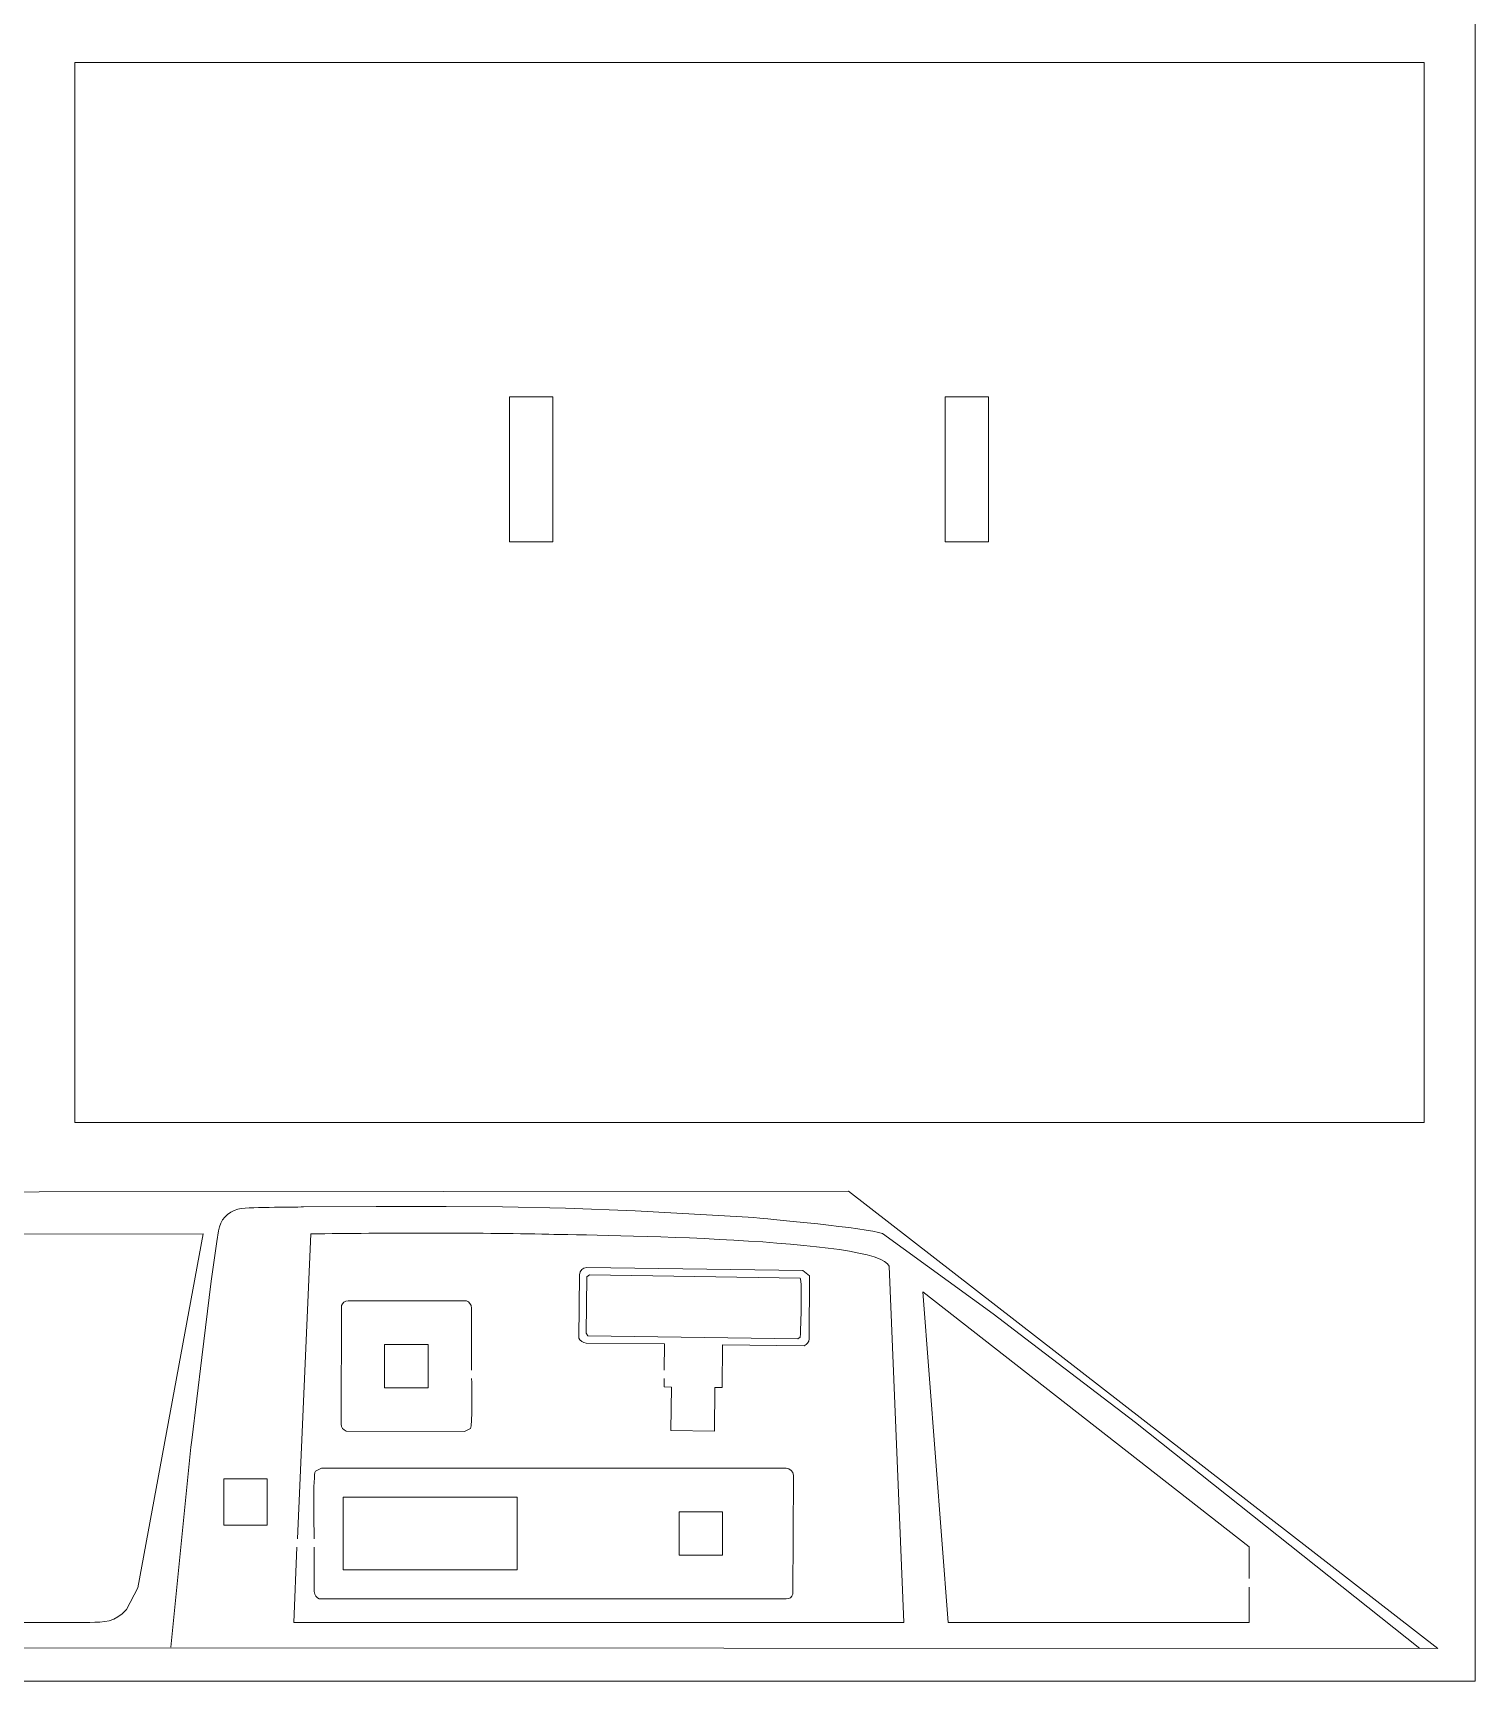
# Model space of a CAD drawing. Header units: centimetres. Extents: x -72 to 73, y -15 to 15.
# Drawn here: x -30.44 to -20.5, y -14.85 to -3.5 of the extents above; entities that cross this region are included whole.
import ezdxf

# ---------------------------------------------------------------- set-up
doc = ezdxf.new("R2010")
doc.units = ezdxf.units.CM
doc.header["$MEASUREMENT"] = 0
doc.layers.add('Camada 1', color=7, linetype='Continuous')

msp = doc.modelspace()

# ---------------------------------------------------------------- linework, layer by layer
at = {"layer": 'Camada 1', "color": 1, "lineweight": 9}
for points, knots in [([(-41.5, -14.85), (-41.5, -14.85), (-20.5, -14.85), (-20.5, -14.85), (-20.5, -14.85), (-20.5, -14.85), (-20.5, 14.85), (-20.5, 14.85), (-20.5, 14.85), (-20.5, 14.85), (-41.5, 14.85), (-41.5, 14.85), (-41.5, 14.85), (-41.5, 14.85), (-41.5, -14.85), (-41.5, -14.85), (-41.5, -14.85), (-41.5, -14.85), (-41.5, -14.85), (-41.5, -14.85)], [0, 0, 0, 0, 0.16666667, 0.16666667, 0.16666667, 0.16666667, 0.33333333, 0.33333333, 0.33333333, 0.33333333, 0.5, 0.5, 0.5, 0.5, 0.66666667, 0.66666667, 0.66666667, 0.66666667, 1, 1, 1, 1]), ([(-20.88031, -14.62509), (-20.88031, -14.62509), (-22.83925, -13.0691), (-22.83925, -13.0691), (-22.83925, -13.0691), (-22.83925, -13.0691), (-23.59518, -12.4926), (-23.59518, -12.4926), (-23.59518, -12.4926), (-23.59518, -12.4926), (-23.82166, -12.31907), (-23.82166, -12.31907), (-23.82166, -12.31907), (-23.82166, -12.31907), (-24.58347, -11.76608), (-24.58347, -11.76608), (-24.58347, -11.76608), (-24.69851, -11.72774), (-25.34886, -11.66765), (-25.50999, -11.65431), (-25.50999, -11.65431), (-25.50999, -11.65431), (-26.28945, -11.6102), (-26.28945, -11.6102), (-26.28945, -11.6102), (-26.28945, -11.6102), (-26.76889, -11.59256), (-26.76889, -11.59256), (-26.76889, -11.59256), (-26.76889, -11.59256), (-27.20421, -11.58372), (-27.20421, -11.58372), (-27.20421, -11.58372), (-27.20421, -11.58372), (-27.59247, -11.58078), (-27.59247, -11.58078), (-27.59247, -11.58078), (-27.59247, -11.58078), (-28.07485, -11.58078), (-28.07485, -11.58078), (-28.07485, -11.58078), (-28.07485, -11.58078), (-28.57488, -11.58372), (-28.57488, -11.58372), (-28.57488, -11.58372), (-28.64805, -11.58525), (-28.9844, -11.58502), (-29.02785, -11.59843), (-29.02785, -11.59843), (-29.09824, -11.62016), (-29.15093, -11.67307), (-29.16021, -11.74844), (-29.16021, -11.74844), (-29.16021, -11.74844), (-29.17197, -11.82198), (-29.17197, -11.82198), (-29.17197, -11.82198), (-29.17197, -11.82198), (-29.21021, -12.09551), (-29.21021, -12.09551), (-29.21021, -12.09551), (-29.21021, -12.09551), (-29.27492, -12.62203), (-29.27492, -12.62203), (-29.27492, -12.62203), (-29.27492, -12.62203), (-29.34551, -13.1897), (-29.34551, -13.1897), (-29.34551, -13.1897), (-29.34551, -13.1897), (-29.35139, -13.2397), (-29.35139, -13.2397), (-29.35139, -13.2397), (-29.35139, -13.2397), (-29.48963, -14.61625), (-29.48963, -14.61625)], [0, 0, 0, 0, 0.05, 0.05, 0.05, 0.05, 0.1, 0.1, 0.1, 0.1, 0.15, 0.15, 0.15, 0.15, 0.2, 0.2, 0.2, 0.2, 0.25, 0.25, 0.25, 0.25, 0.3, 0.3, 0.3, 0.3, 0.35, 0.35, 0.35, 0.35, 0.4, 0.4, 0.4, 0.4, 0.45, 0.45, 0.45, 0.45, 0.5, 0.5, 0.5, 0.5, 0.55, 0.55, 0.55, 0.55, 0.6, 0.6, 0.6, 0.6, 0.65, 0.65, 0.65, 0.65, 0.7, 0.7, 0.7, 0.7, 0.75, 0.75, 0.75, 0.75, 0.8, 0.8, 0.8, 0.8, 0.85, 0.85, 0.85, 0.85, 0.9, 0.9, 0.9, 0.9, 1, 1, 1, 1]), ([(-25.16879, -12.4926), (-25.16879, -12.4926), (-26.61594, -12.47201), (-26.61594, -12.47201), (-26.61594, -12.47201), (-26.61594, -12.47201), (-26.6277, -12.45437), (-26.6277, -12.45437), (-26.6277, -12.45437), (-26.6277, -12.45437), (-26.62182, -12.0661), (-26.62182, -12.0661), (-26.62182, -12.0661), (-26.62182, -12.0661), (-26.60417, -12.05139), (-26.60417, -12.05139), (-26.60417, -12.05139), (-26.60417, -12.05139), (-25.15115, -12.07492), (-25.15115, -12.07492), (-25.15115, -12.07492), (-25.13588, -12.09021), (-25.15014, -12.47881), (-25.15115, -12.48084), (-25.15115, -12.48084), (-25.15115, -12.48084), (-25.16879, -12.4926), (-25.16879, -12.4926)], [0, 0, 0, 0, 0.125, 0.125, 0.125, 0.125, 0.25, 0.25, 0.25, 0.25, 0.375, 0.375, 0.375, 0.375, 0.5, 0.5, 0.5, 0.5, 0.625, 0.625, 0.625, 0.625, 0.75, 0.75, 0.75, 0.75, 1, 1, 1, 1])]:
    msp.add_open_spline(points, degree=3, knots=knots, dxfattribs=at)
at = {"layer": 'Camada 1', "color": 3, "lineweight": 9}
for points, knots in [([(-20.84973, -3.69832), (-23.94991, -3.69832), (-27.05009, -3.69832), (-30.15027, -3.69832), (-30.15027, -3.69832), (-30.15027, -3.69832), (-30.15027, -11.00168), (-30.15027, -11.00168), (-30.15027, -11.00168), (-30.15027, -11.00168), (-20.84973, -11.00168), (-20.84973, -11.00168), (-20.84973, -11.00168), (-20.84973, -11.00168), (-20.84973, -3.69832), (-20.84973, -3.69832)], [0, 0, 0, 0, 0.2, 0.2, 0.2, 0.2, 0.4, 0.4, 0.4, 0.4, 0.6, 0.6, 0.6, 0.6, 1, 1, 1, 1]), ([(-20.75678, -14.62509), (-20.75678, -14.62509), (-40.44321, -14.61625), (-40.44321, -14.61625), (-40.44321, -14.61625), (-40.44321, -14.61625), (-37.43422, -12.48672), (-37.43422, -12.48672), (-37.43422, -12.48672), (-37.43422, -12.48672), (-35.97825, -11.48371), (-35.97825, -11.48371), (-35.97825, -11.48371), (-35.97825, -11.48371), (-24.81878, -11.4749), (-24.81878, -11.4749), (-24.81878, -11.4749), (-24.81878, -11.4749), (-20.75678, -14.62509), (-20.75678, -14.62509)], [0, 0, 0, 0, 0.16666667, 0.16666667, 0.16666667, 0.16666667, 0.33333333, 0.33333333, 0.33333333, 0.33333333, 0.5, 0.5, 0.5, 0.5, 0.66666667, 0.66666667, 0.66666667, 0.66666667, 1, 1, 1, 1]), ([(-38.37634, -13.92253), (-38.42745, -13.95932), (-38.5459, -14.0325), (-38.5784, -14.07798), (-38.5784, -14.07798), (-38.67178, -14.20872), (-38.60345, -14.42807), (-38.44311, -14.44565), (-38.44311, -14.44565), (-38.44311, -14.44565), (-30.04849, -14.44565), (-30.04849, -14.44565), (-30.04849, -14.44565), (-29.9488, -14.44565), (-29.873, -14.44516), (-29.79554, -14.35741), (-29.79554, -14.35741), (-29.79554, -14.35741), (-29.71612, -14.20742), (-29.71612, -14.20742), (-29.71612, -14.20742), (-29.71612, -14.20742), (-29.26609, -11.76903), (-29.26609, -11.76903), (-29.26609, -11.76903), (-29.26609, -11.76903), (-35.34586, -11.77492), (-35.34586, -11.77492), (-35.34586, -11.77492), (-35.34586, -11.77492), (-35.64588, -11.88668), (-35.64588, -11.88668), (-35.64588, -11.88668), (-35.64588, -11.88668), (-37.73423, -13.46031), (-37.73423, -13.46031), (-37.73423, -13.46031), (-37.73423, -13.46031), (-38.29462, -13.8637), (-38.29462, -13.8637)], [0, 0, 0, 0, 0.09090909, 0.09090909, 0.09090909, 0.09090909, 0.18181818, 0.18181818, 0.18181818, 0.18181818, 0.27272727, 0.27272727, 0.27272727, 0.27272727, 0.36363636, 0.36363636, 0.36363636, 0.36363636, 0.45454545, 0.45454545, 0.45454545, 0.45454545, 0.54545455, 0.54545455, 0.54545455, 0.54545455, 0.63636364, 0.63636364, 0.63636364, 0.63636364, 0.72727273, 0.72727273, 0.72727273, 0.72727273, 0.81818182, 0.81818182, 0.81818182, 0.81818182, 1, 1, 1, 1]), ([(-28.61978, -13.92797), (-28.61978, -13.92797), (-28.64253, -14.44565), (-28.64253, -14.44565), (-28.64253, -14.44565), (-28.64253, -14.44565), (-24.4364, -14.44565), (-24.4364, -14.44565), (-24.4364, -14.44565), (-24.4364, -14.44565), (-24.53935, -11.99258), (-24.53935, -11.99258), (-24.53935, -11.99258), (-24.58893, -11.80081), (-26.56112, -11.77743), (-26.8836, -11.77197), (-26.8836, -11.77197), (-27.39646, -11.76032), (-28.01379, -11.76264), (-28.52487, -11.76903), (-28.52487, -11.76903), (-28.52487, -11.76903), (-28.61719, -13.86915), (-28.61719, -13.86915)], [0, 0, 0, 0, 0.14285714, 0.14285714, 0.14285714, 0.14285714, 0.28571429, 0.28571429, 0.28571429, 0.28571429, 0.42857143, 0.42857143, 0.42857143, 0.42857143, 0.57142857, 0.57142857, 0.57142857, 0.57142857, 0.71428571, 0.71428571, 0.71428571, 0.71428571, 1, 1, 1, 1]), ([(-22.05685, -14.14387), (-22.05685, -14.14387), (-22.05685, -13.92504), (-22.05685, -13.92504), (-22.05685, -13.92504), (-22.05685, -13.92504), (-24.30698, -12.16905), (-24.30698, -12.16905), (-24.30698, -12.16905), (-24.30698, -12.16905), (-24.1305, -14.44565), (-24.1305, -14.44565), (-24.1305, -14.44565), (-24.1305, -14.44565), (-22.05685, -14.44565), (-22.05685, -14.44565), (-22.05685, -14.44565), (-22.05685, -14.44565), (-22.05685, -14.2027), (-22.05685, -14.2027)], [0, 0, 0, 0, 0.16666667, 0.16666667, 0.16666667, 0.16666667, 0.33333333, 0.33333333, 0.33333333, 0.33333333, 0.5, 0.5, 0.5, 0.5, 0.66666667, 0.66666667, 0.66666667, 0.66666667, 1, 1, 1, 1])]:
    msp.add_open_spline(points, degree=3, knots=knots, dxfattribs=at)
at = {"layer": 'Camada 1', "lineweight": 9}
for points in [[(-27.15599, -7.00145), (-27.15599, -7.00145), (-27.15599, -6.0014), (-27.15599, -6.0014), (-27.15599, -6.0014), (-27.15599, -6.0014), (-26.85597, -6.0014), (-26.85597, -6.0014), (-26.85597, -6.0014), (-26.85597, -6.0014), (-26.85597, -7.00145), (-26.85597, -7.00145), (-26.85597, -7.00145), (-26.85597, -7.00145), (-27.15599, -7.00145), (-27.15599, -7.00145)], [(-24.15287, -6.0014), (-24.15287, -6.0014), (-23.85285, -6.0014), (-23.85285, -6.0014), (-23.85285, -6.0014), (-23.85285, -6.0014), (-23.85285, -7.00145), (-23.85285, -7.00145), (-23.85285, -7.00145), (-23.85285, -7.00145), (-24.15287, -7.00145), (-24.15287, -7.00145), (-24.15287, -7.00145), (-24.15287, -7.00145), (-24.15287, -6.0014), (-24.15287, -6.0014)], [(-27.716, -12.83086), (-27.716, -12.83086), (-27.716, -12.53083), (-27.716, -12.53083), (-27.716, -12.53083), (-27.716, -12.53083), (-28.01602, -12.53083), (-28.01602, -12.53083), (-28.01602, -12.53083), (-28.01602, -12.53083), (-28.01602, -12.83086), (-28.01602, -12.83086), (-28.01602, -12.83086), (-28.01602, -12.83086), (-27.716, -12.83086), (-27.716, -12.83086)], [(-29.12491, -13.45737), (-29.12491, -13.45737), (-29.12491, -13.77502), (-29.12491, -13.77502), (-29.12491, -13.77502), (-29.12491, -13.77502), (-28.82489, -13.77502), (-28.82489, -13.77502), (-28.82489, -13.77502), (-28.82489, -13.77502), (-28.82489, -13.45737), (-28.82489, -13.45737), (-28.82489, -13.45737), (-28.82489, -13.45737), (-29.12491, -13.45737), (-29.12491, -13.45737)], [(-28.30133, -14.08387), (-28.30133, -14.08387), (-27.10126, -14.08387), (-27.10126, -14.08387), (-27.10126, -14.08387), (-27.10126, -14.08387), (-27.10126, -13.58384), (-27.10126, -13.58384), (-27.10126, -13.58384), (-27.10126, -13.58384), (-28.30133, -13.58384), (-28.30133, -13.58384), (-28.30133, -13.58384), (-28.30133, -13.58384), (-28.30133, -14.08387), (-28.30133, -14.08387)], [(-25.98649, -13.98386), (-25.98649, -13.98386), (-25.68647, -13.98386), (-25.68647, -13.98386), (-25.68647, -13.98386), (-25.68647, -13.98386), (-25.68647, -13.68384), (-25.68647, -13.68384), (-25.68647, -13.68384), (-25.68647, -13.68384), (-25.98649, -13.68384), (-25.98649, -13.68384), (-25.98649, -13.68384), (-25.98649, -13.68384), (-25.98649, -13.98386), (-25.98649, -13.98386)]]:
    msp.add_open_spline(points, degree=3, knots=[0, 0, 0, 0, 0.2, 0.2, 0.2, 0.2, 0.4, 0.4, 0.4, 0.4, 0.6, 0.6, 0.6, 0.6, 1, 1, 1, 1], dxfattribs=at)
at = {"layer": 'Camada 1', "color": 2, "lineweight": 9}
for points, knots in [([(-26.08887, -12.76604), (-26.08887, -12.76604), (-26.08944, -12.82203), (-26.08944, -12.82203), (-26.08944, -12.82203), (-26.08944, -12.82203), (-26.03944, -12.82497), (-26.03944, -12.82497), (-26.03944, -12.82497), (-26.03944, -12.82497), (-26.04238, -13.12499), (-26.04238, -13.12499), (-26.04238, -13.12499), (-26.04238, -13.12499), (-25.74236, -13.12793), (-25.74236, -13.12793), (-25.74236, -13.12793), (-25.74236, -13.12793), (-25.73942, -12.82792), (-25.73942, -12.82792), (-25.73942, -12.82792), (-25.73942, -12.82792), (-25.68941, -12.82792), (-25.68941, -12.82792), (-25.68941, -12.82792), (-25.68941, -12.82792), (-25.68647, -12.53378), (-25.68647, -12.53378), (-25.68647, -12.53378), (-25.68647, -12.53378), (-25.12468, -12.53966), (-25.12468, -12.53966), (-25.12468, -12.53966), (-25.10528, -12.53335), (-25.09145, -12.51211), (-25.08938, -12.4926), (-25.08938, -12.4926), (-25.08938, -12.4926), (-25.08644, -12.05729), (-25.08644, -12.05729), (-25.08644, -12.05729), (-25.08644, -12.05729), (-25.1335, -12.02198), (-25.1335, -12.02198), (-25.1335, -12.02198), (-25.1335, -12.02198), (-26.62182, -12.00139), (-26.62182, -12.00139), (-26.62182, -12.00139), (-26.65048, -12.00403), (-26.67162, -12.02052), (-26.67183, -12.05139), (-26.67183, -12.05139), (-26.67183, -12.05139), (-26.67771, -12.48672), (-26.67771, -12.48672), (-26.67771, -12.48672), (-26.67224, -12.50647), (-26.64623, -12.52039), (-26.6277, -12.52202), (-26.6277, -12.52202), (-26.6277, -12.52202), (-26.0865, -12.52791), (-26.0865, -12.52791), (-26.0865, -12.52791), (-26.0865, -12.52791), (-26.08829, -12.70721), (-26.08829, -12.70721)], [0, 0, 0, 0, 0.05555556, 0.05555556, 0.05555556, 0.05555556, 0.11111111, 0.11111111, 0.11111111, 0.11111111, 0.16666667, 0.16666667, 0.16666667, 0.16666667, 0.22222222, 0.22222222, 0.22222222, 0.22222222, 0.27777778, 0.27777778, 0.27777778, 0.27777778, 0.33333333, 0.33333333, 0.33333333, 0.33333333, 0.38888889, 0.38888889, 0.38888889, 0.38888889, 0.44444444, 0.44444444, 0.44444444, 0.44444444, 0.5, 0.5, 0.5, 0.5, 0.55555556, 0.55555556, 0.55555556, 0.55555556, 0.61111111, 0.61111111, 0.61111111, 0.61111111, 0.66666667, 0.66666667, 0.66666667, 0.66666667, 0.72222222, 0.72222222, 0.72222222, 0.72222222, 0.77777778, 0.77777778, 0.77777778, 0.77777778, 0.83333333, 0.83333333, 0.83333333, 0.83333333, 0.88888889, 0.88888889, 0.88888889, 0.88888889, 1, 1, 1, 1]), ([(-27.41598, -12.76604), (-27.41598, -12.81219), (-27.40722, -13.08735), (-27.42481, -13.11029), (-27.42481, -13.11029), (-27.42481, -13.11029), (-27.46599, -13.13088), (-27.46599, -13.13088), (-27.46599, -13.13088), (-27.46599, -13.13088), (-28.28074, -13.12793), (-28.28074, -13.12793), (-28.28074, -13.12793), (-28.30318, -13.11924), (-28.31377, -13.10383), (-28.31604, -13.08087), (-28.31604, -13.08087), (-28.31604, -13.08087), (-28.3131, -12.26317), (-28.3131, -12.26317), (-28.3131, -12.26317), (-28.30718, -12.24499), (-28.28951, -12.23082), (-28.26603, -12.23082), (-28.26603, -12.23082), (-28.26603, -12.23082), (-27.45128, -12.23082), (-27.45128, -12.23082), (-27.45128, -12.23082), (-27.43389, -12.23563), (-27.41801, -12.2563), (-27.41598, -12.28082), (-27.41598, -12.28082), (-27.41598, -12.28082), (-27.41598, -12.70721), (-27.41598, -12.70721)], [0, 0, 0, 0, 0.1, 0.1, 0.1, 0.1, 0.2, 0.2, 0.2, 0.2, 0.3, 0.3, 0.3, 0.3, 0.4, 0.4, 0.4, 0.4, 0.5, 0.5, 0.5, 0.5, 0.6, 0.6, 0.6, 0.6, 0.7, 0.7, 0.7, 0.7, 0.8, 0.8, 0.8, 0.8, 1, 1, 1, 1]), ([(-28.50134, -13.86915), (-28.50134, -13.81124), (-28.5111, -13.42865), (-28.49252, -13.40441), (-28.49252, -13.40441), (-28.49252, -13.40441), (-28.45134, -13.38382), (-28.45134, -13.38382), (-28.45134, -13.38382), (-28.45134, -13.38382), (-25.24822, -13.38382), (-25.24822, -13.38382), (-25.24822, -13.38382), (-25.22029, -13.38614), (-25.20111, -13.40441), (-25.19821, -13.43384), (-25.19821, -13.43384), (-25.19821, -13.43384), (-25.20115, -14.25153), (-25.20115, -14.25153), (-25.20115, -14.25153), (-25.20826, -14.27337), (-25.22678, -14.28388), (-25.24822, -14.28388), (-25.24822, -14.28388), (-25.24822, -14.28388), (-28.46605, -14.28388), (-28.46605, -14.28388), (-28.46605, -14.28388), (-28.48344, -14.27907), (-28.49932, -14.25839), (-28.50134, -14.23389), (-28.50134, -14.23389), (-28.50134, -14.23389), (-28.50134, -13.92797), (-28.50134, -13.92797)], [0, 0, 0, 0, 0.1, 0.1, 0.1, 0.1, 0.2, 0.2, 0.2, 0.2, 0.3, 0.3, 0.3, 0.3, 0.4, 0.4, 0.4, 0.4, 0.5, 0.5, 0.5, 0.5, 0.6, 0.6, 0.6, 0.6, 0.7, 0.7, 0.7, 0.7, 0.8, 0.8, 0.8, 0.8, 1, 1, 1, 1])]:
    msp.add_open_spline(points, degree=3, knots=knots, dxfattribs=at)

doc.saveas('drawing.dxf')
